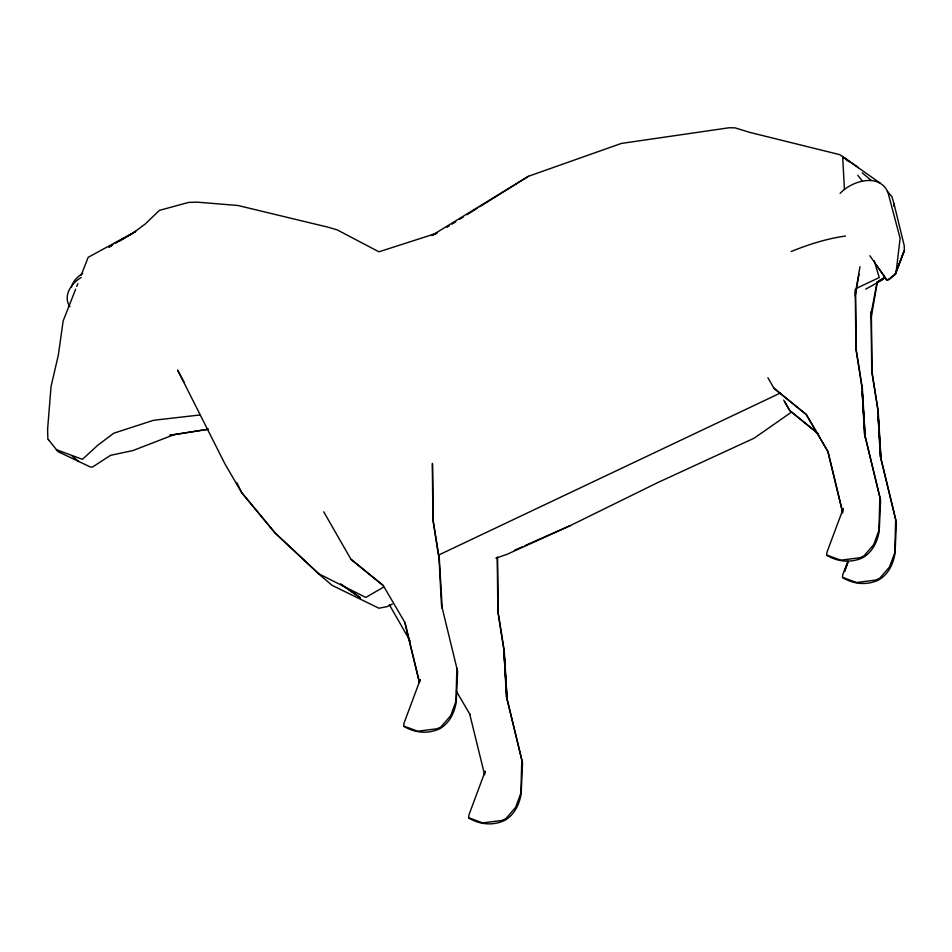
<?xml version="1.0" encoding="UTF-8"?>
<svg xmlns="http://www.w3.org/2000/svg" width="952" height="952" viewBox="0 0 952 952"><rect width="100%" height="100%" fill="white"/><g stroke="black" fill="none" stroke-linecap="round" stroke-linejoin="round"><path stroke-width="1.43" d="M456.865 668.09L455.972 701.362L450.724 715.654L440.966 726.935L437.111 728.756L417.785 731.219L403.696 726.067L403.969 723.341L420.26 679.561L419.832 681.608M884.241 275.199L884.146 277.889L882.575 279.805L865.713 289.134M855.36 293.49L859.965 266.703M877.161 281.804L871.354 312.185L871.056 318.242L877.387 281.887M893.726 206.215L893.952 203.549L891.905 196.647L887.312 191.447M855.241 295.917L859.037 274.105M484.532 774.321L485.187 771.239L468.896 815.019L468.61 817.744L482.712 822.897L502.037 820.434L505.893 818.613L515.651 807.332L520.899 793.04L521.791 759.767L506.404 696.697L503.989 650.609L497.872 611.922L497.265 558.003M842.591 511.605L843.258 508.523L826.955 552.303L826.681 555.028L840.783 560.181L860.096 557.717L863.952 555.897L873.722 544.615L878.958 530.323L879.85 497.051L864.464 433.981L862.06 387.892L855.931 349.205L855.265 289.456M848.053 561.644L844.543 571.438L848.137 561.716M847.982 561.073L842.77 574.639L842.496 577.364L856.598 582.505L875.911 580.054L879.767 578.233L889.537 566.94L894.773 552.66L895.665 519.387L880.279 456.317L877.875 410.229L871.746 371.53L871.08 311.78M75.66 289.146L63.153 320.967L58.346 355.025L51.051 386.464L47.6 429.316L47.85 438.908L58.036 451.653L90.535 467.063L92.689 466.92L110.527 455.342L132.994 450.522L174.311 434.564L208.44 429.209M76.755 286.385L77.838 283.613M81.099 275.318L88.179 257.326L135.731 231.407L115.418 243.248M840.092 193.423C851.623 180.785 879.434 172.55 887.954 192.363L900.116 238.309L895.951 273.522L887.169 280.435L869.866 255.743M791.588 412.061L754.103 438.206L657.475 482.712L570.296 525.599L525.076 545.579M880.231 183.177L839.771 154.664L749.771 132.387L735.015 127.842L729.149 127.758L621.358 143.431L528.431 176.287L431.744 235.525L436.849 233.311M446.904 227.266L449.439 225.695M451.926 224.136L455.734 221.768M459.447 219.424L463.279 217.044M466.968 214.724L477.107 208.405M479.51 206.881L528.431 176.287M877.792 281.732L884.146 277.889L879.029 280.792M109.064 246.961L112.871 244.735M383.763 587.003L365.818 597.439L318.837 573.83L274.938 532.739L241.558 492.446L224.898 463.814L177.584 370.019L184.236 382.49M438.884 554.933L780.402 393.009M109.052 247.068L111.586 245.604M119.19 241.213L131.876 233.906L145.263 223.97L159.46 210.344L188.567 202.431L197.088 202.145L237.94 205.489L327.797 227.135L337.246 229.908L378.955 251.804L436.718 233.216M392.355 604.092L387 606.674L378.86 608.209L332.093 585.337L319.277 574.437L275.366 533.346L241.986 493.053L236.715 482.497M856.526 288.301L879.267 277.567L874.162 260.646M514.366 550.339L522.339 546.805M791.172 251.518C808.653 244.438 826.752 238.619 845.495 236.048M570.296 525.599L506.845 554.397L495.921 558.146M174.311 434.564L169.932 435.302L208.119 429.269M199.753 414.989L153.558 420.284L113.752 433.208L97.52 445.453L82.431 459.328L56.382 449.713M826.967 555.433C838.2 561.942 850.802 563.168 862.691 557.753C872.484 552.16 877.613 541.498 879.243 530.728L880.588 500.288L864.749 434.386L862.976 404.755M842.782 577.757C854.015 584.266 866.617 585.504 878.506 580.077C888.299 574.484 893.428 563.822 895.058 553.053L896.403 522.624L880.564 456.722L879.148 433.005M403.969 726.471C415.215 732.981 427.805 734.206 439.693 728.78C449.499 723.199 454.628 712.536 456.258 701.767L457.603 671.327L441.478 605.02L439.062 558.931L432.946 520.244L432.303 463.41M468.896 818.149C480.141 824.658 492.731 825.884 504.62 820.457C514.425 814.876 519.554 804.214 521.184 793.444L522.517 763.004L506.69 697.102L505 668.947M78.719 461.541L72.114 455.972M858.466 167.611L843.091 156.913L848.708 161.602M340.626 583.85L359.987 597.356M342.268 585.302L360.415 597.963M773.762 388.023L806.118 414.322L827.764 451.319L842.698 513.009M818.577 433.933L789.577 410.36L783.722 400.137M817.744 433.422L789.862 410.752L784.734 401.815M350.776 559.062L383.12 585.361L405.064 622.763L419.296 681.572M383.406 585.766L351.062 559.467L323.704 511.783M862.191 172.847L871.175 180.356M857.788 175.299L862.381 181.047M876.221 264.787L886.693 279.983L889.346 279.424L895.213 274.402L904.4 250.281L904.186 245.438L893.952 203.549M456.27 691.081L469.99 714.44M767.907 377.801L774.047 388.428L806.403 414.727L828.05 451.724L842.639 511.974M389.356 604.746L410.133 640.922M48.409 439.515L48.671 440.359M469.705 714.036L484.58 774.69M404.778 622.358L419.368 682.608M441.764 605.424L442.216 608.257L439.348 559.336L433.219 520.637L432.589 463.802M878.196 416.702L881.016 459.554L878.149 410.621L872.032 371.935L871.354 312.185M878.268 418.19L878.97 430.042M862.798 401.792L862.179 391.415L865.201 437.218L862.333 388.297L856.217 349.598L855.539 289.848M504.834 665.983L504.12 654.131L507.142 699.934L504.274 651.013L498.146 612.314L497.527 556.944M842.651 156.306L844.424 189.448M71.364 287.314A26.501 17.695 -16.8 0 1 82.776 273.343M69.936 306.687A32.475 21.682 -16.8 0 1 81.17 277.437M904.4 250.281L895.213 274.402L904.4 250.281"/></g></svg>
